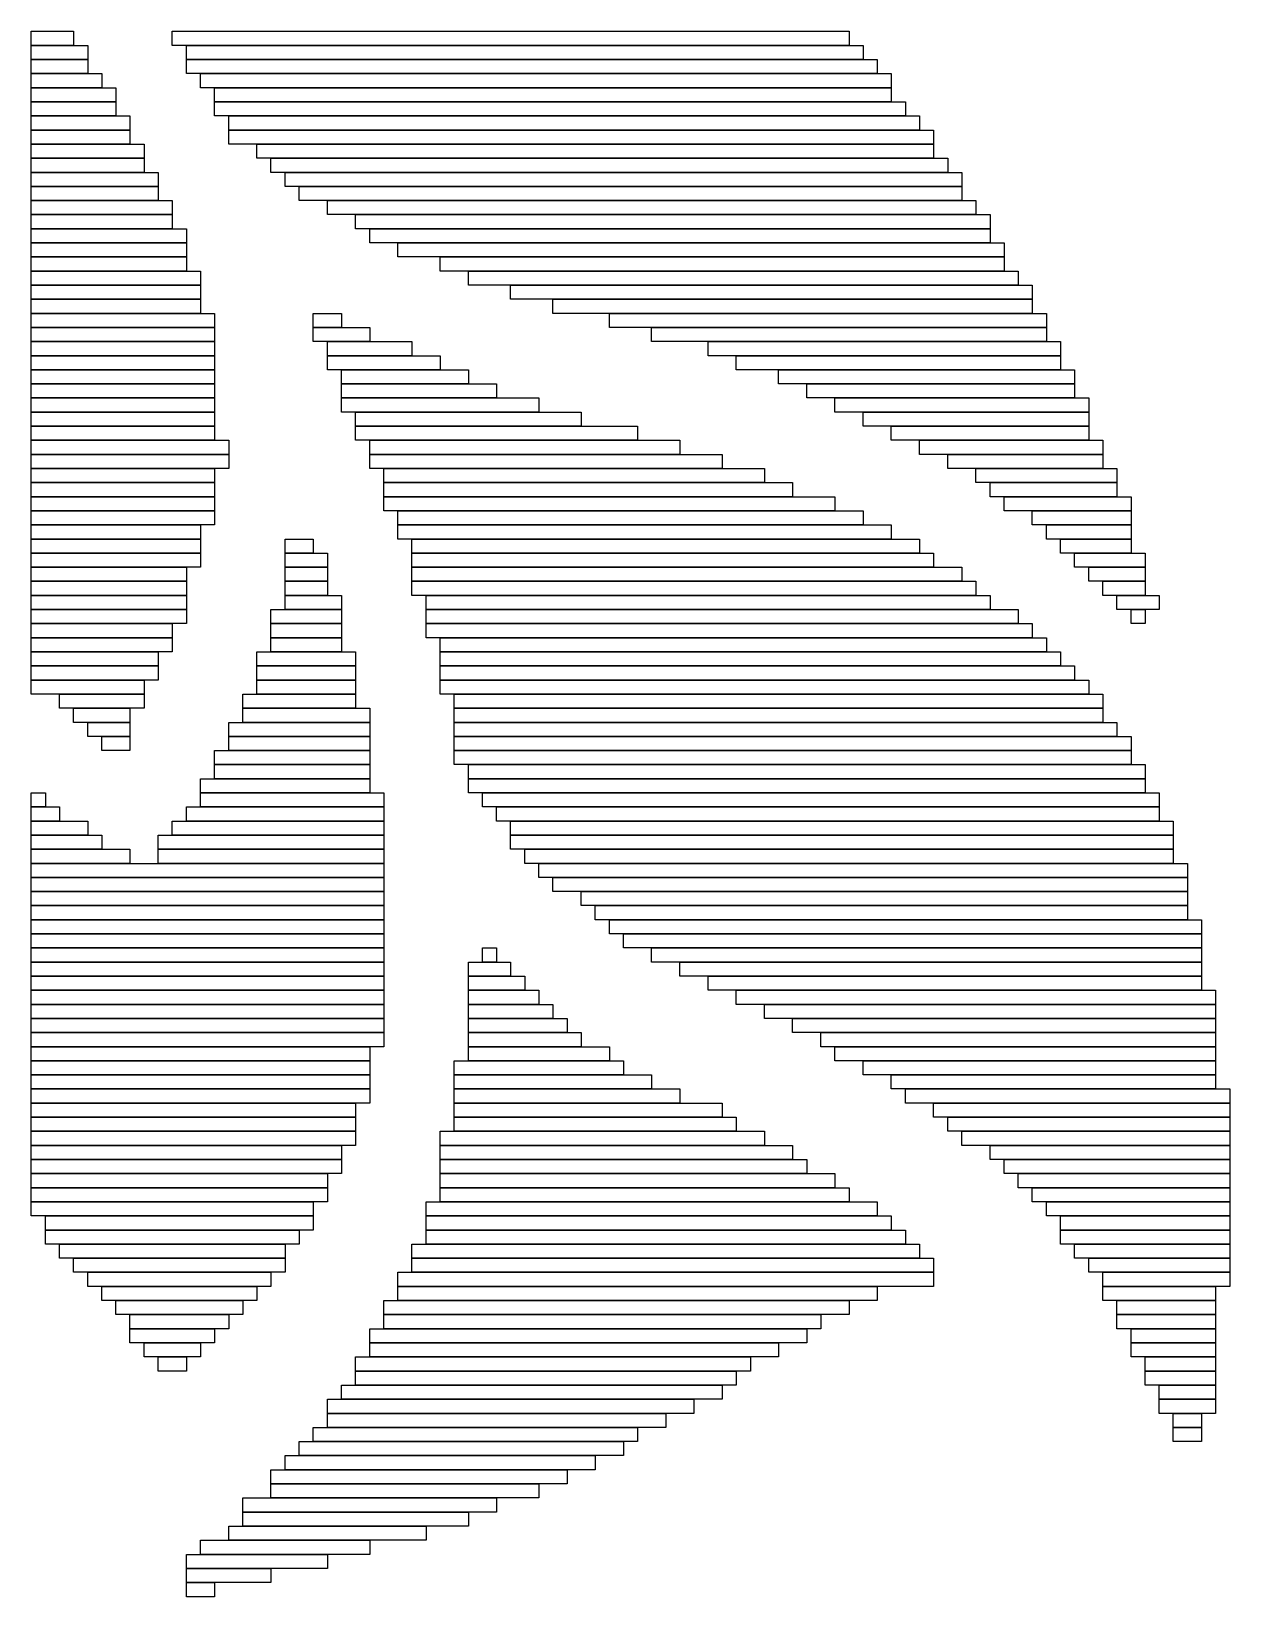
# Model space of a CAD drawing. Extents: x 459 to 544, y 461 to 572.
import ezdxf

# ---------------------------------------------------------------- set-up
doc = ezdxf.new("R2010")
doc.units = 0

msp = doc.modelspace()

# ---------------------------------------------------------------- linework, layer by layer
for p, q in [((459, 572), (462, 572)), ((459, 571), (459, 572)), ((462, 572), (462, 571)), ((469, 572), (517, 572)), ((469, 571), (469, 572)), ((517, 572), (517, 571)), ((462, 571), (459, 571)), ((459, 571), (463, 571)), ((459, 570), (459, 571)), ((463, 571), (463, 570)), ((517, 571), (469, 571)), ((470, 571), (518, 571)), ((470, 570), (470, 571)), ((518, 571), (518, 570)), ((463, 570), (459, 570)), ((459, 570), (463, 570)), ((459, 569), (459, 570)), ((463, 570), (463, 569)), ((518, 570), (470, 570)), ((470, 570), (519, 570)), ((470, 569), (470, 570)), ((519, 570), (519, 569)), ((463, 569), (459, 569)), ((459, 569), (464, 569)), ((459, 568), (459, 569)), ((464, 569), (464, 568)), ((519, 569), (470, 569)), ((471, 569), (520, 569)), ((471, 568), (471, 569)), ((520, 569), (520, 568)), ((464, 568), (459, 568)), ((459, 568), (465, 568)), ((459, 567), (459, 568)), ((465, 568), (465, 567)), ((520, 568), (471, 568)), ((472, 568), (520, 568)), ((472, 567), (472, 568)), ((520, 568), (520, 567)), ((465, 567), (459, 567)), ((459, 567), (465, 567)), ((459, 566), (459, 567)), ((465, 567), (465, 566)), ((520, 567), (472, 567)), ((472, 567), (521, 567)), ((472, 566), (472, 567)), ((521, 567), (521, 566)), ((465, 566), (459, 566)), ((459, 566), (466, 566)), ((459, 565), (459, 566)), ((466, 565), (459, 565)), ((459, 565), (466, 565)), ((459, 564), (459, 565)), ((466, 566), (466, 565)), ((466, 565), (466, 564)), ((521, 566), (472, 566)), ((473, 566), (522, 566)), ((473, 565), (473, 566)), ((522, 565), (473, 565)), ((473, 565), (523, 565)), ((473, 564), (473, 565)), ((522, 566), (522, 565)), ((523, 565), (523, 564)), ((466, 564), (459, 564)), ((459, 564), (467, 564)), ((459, 563), (459, 564)), ((467, 564), (467, 563)), ((523, 564), (473, 564)), ((475, 564), (523, 564)), ((475, 563), (475, 564)), ((523, 564), (523, 563)), ((467, 563), (459, 563)), ((459, 563), (467, 563)), ((459, 562), (459, 563)), ((467, 563), (467, 562)), ((523, 563), (475, 563)), ((476, 563), (524, 563)), ((476, 562), (476, 563)), ((524, 563), (524, 562)), ((467, 562), (459, 562)), ((459, 562), (468, 562)), ((459, 561), (459, 562)), ((468, 562), (468, 561)), ((524, 562), (476, 562)), ((477, 562), (525, 562)), ((477, 561), (477, 562)), ((525, 562), (525, 561)), ((468, 561), (459, 561)), ((459, 561), (468, 561)), ((459, 560), (459, 561)), ((468, 561), (468, 560)), ((525, 561), (477, 561)), ((478, 561), (525, 561)), ((478, 560), (478, 561)), ((525, 561), (525, 560)), ((468, 560), (459, 560)), ((459, 560), (469, 560)), ((459, 559), (459, 560)), ((469, 560), (469, 559)), ((525, 560), (478, 560)), ((480, 560), (526, 560)), ((480, 559), (480, 560)), ((526, 560), (526, 559)), ((469, 559), (459, 559)), ((459, 559), (469, 559)), ((459, 558), (459, 559)), ((469, 559), (469, 558)), ((526, 559), (480, 559)), ((482, 559), (527, 559)), ((482, 558), (482, 559)), ((527, 559), (527, 558)), ((469, 558), (459, 558)), ((459, 558), (470, 558)), ((459, 557), (459, 558)), ((470, 558), (470, 557)), ((527, 558), (482, 558)), ((483, 558), (527, 558)), ((483, 557), (483, 558)), ((527, 558), (527, 557)), ((470, 557), (459, 557)), ((459, 557), (470, 557)), ((459, 556), (459, 557)), ((470, 557), (470, 556)), ((527, 557), (483, 557)), ((485, 557), (528, 557)), ((485, 556), (485, 557)), ((528, 557), (528, 556)), ((470, 556), (459, 556)), ((459, 556), (470, 556)), ((459, 555), (459, 556)), ((470, 556), (470, 555)), ((528, 556), (485, 556)), ((488, 556), (528, 556)), ((488, 555), (488, 556)), ((528, 556), (528, 555)), ((470, 555), (459, 555)), ((459, 555), (471, 555)), ((459, 554), (459, 555)), ((471, 554), (459, 554)), ((459, 554), (471, 554)), ((459, 553), (459, 554)), ((471, 555), (471, 554)), ((471, 554), (471, 553)), ((528, 555), (488, 555)), ((490, 555), (529, 555)), ((490, 554), (490, 555)), ((529, 554), (490, 554)), ((493, 554), (530, 554)), ((493, 553), (493, 554)), ((529, 555), (529, 554)), ((530, 554), (530, 553)), ((471, 553), (459, 553)), ((459, 553), (471, 553)), ((459, 552), (459, 553)), ((471, 553), (471, 552)), ((530, 553), (493, 553)), ((496, 553), (530, 553)), ((496, 552), (496, 553)), ((530, 553), (530, 552)), ((471, 552), (459, 552)), ((459, 552), (472, 552)), ((459, 551), (459, 552)), ((472, 552), (472, 551)), ((479, 552), (481, 552)), ((479, 551), (479, 552)), ((481, 552), (481, 551)), ((530, 552), (496, 552)), ((500, 552), (531, 552)), ((500, 551), (500, 552)), ((531, 552), (531, 551)), ((472, 551), (459, 551)), ((459, 551), (472, 551)), ((459, 550), (459, 551)), ((472, 551), (472, 550)), ((481, 551), (479, 551)), ((479, 551), (483, 551)), ((479, 550), (479, 551)), ((483, 551), (483, 550)), ((531, 551), (500, 551)), ((503, 551), (531, 551)), ((503, 550), (503, 551)), ((531, 551), (531, 550)), ((472, 550), (459, 550)), ((459, 550), (472, 550)), ((459, 549), (459, 550)), ((472, 550), (472, 549)), ((483, 550), (479, 550)), ((480, 550), (486, 550)), ((480, 549), (480, 550)), ((486, 550), (486, 549)), ((531, 550), (503, 550)), ((507, 550), (532, 550)), ((507, 549), (507, 550)), ((532, 550), (532, 549)), ((472, 549), (459, 549)), ((459, 549), (472, 549)), ((459, 548), (459, 549)), ((472, 549), (472, 548)), ((486, 549), (480, 549)), ((480, 549), (488, 549)), ((480, 548), (480, 549)), ((488, 549), (488, 548)), ((532, 549), (507, 549)), ((509, 549), (532, 549)), ((509, 548), (509, 549)), ((532, 549), (532, 548)), ((472, 548), (459, 548)), ((459, 548), (472, 548)), ((459, 547), (459, 548)), ((472, 548), (472, 547)), ((488, 548), (480, 548)), ((481, 548), (490, 548)), ((481, 547), (481, 548)), ((490, 548), (490, 547)), ((532, 548), (509, 548)), ((512, 548), (533, 548)), ((512, 547), (512, 548)), ((533, 548), (533, 547)), ((472, 547), (459, 547)), ((459, 547), (472, 547)), ((459, 546), (459, 547)), ((472, 547), (472, 546)), ((490, 547), (481, 547)), ((481, 547), (492, 547)), ((481, 546), (481, 547)), ((492, 547), (492, 546)), ((533, 547), (512, 547)), ((514, 547), (533, 547)), ((514, 546), (514, 547)), ((533, 547), (533, 546)), ((472, 546), (459, 546)), ((459, 546), (472, 546)), ((459, 545), (459, 546)), ((472, 546), (472, 545)), ((492, 546), (481, 546)), ((481, 546), (495, 546)), ((481, 545), (481, 546)), ((495, 546), (495, 545)), ((533, 546), (514, 546)), ((516, 546), (534, 546)), ((516, 545), (516, 546)), ((534, 546), (534, 545)), ((472, 545), (459, 545)), ((459, 545), (472, 545)), ((459, 544), (459, 545)), ((472, 544), (459, 544)), ((459, 544), (472, 544)), ((459, 543), (459, 544)), ((472, 545), (472, 544)), ((472, 544), (472, 543)), ((495, 545), (481, 545)), ((482, 545), (498, 545)), ((482, 544), (482, 545)), ((498, 544), (482, 544)), ((482, 544), (502, 544)), ((482, 543), (482, 544)), ((498, 545), (498, 544)), ((502, 544), (502, 543)), ((534, 545), (516, 545)), ((518, 545), (534, 545)), ((518, 544), (518, 545)), ((534, 544), (518, 544)), ((520, 544), (534, 544)), ((520, 543), (520, 544)), ((534, 545), (534, 544)), ((534, 544), (534, 543)), ((472, 543), (459, 543)), ((459, 543), (473, 543)), ((459, 542), (459, 543)), ((473, 543), (473, 542)), ((502, 543), (482, 543)), ((483, 543), (505, 543)), ((483, 542), (483, 543)), ((505, 543), (505, 542)), ((534, 543), (520, 543)), ((522, 543), (535, 543)), ((522, 542), (522, 543)), ((535, 543), (535, 542)), ((473, 542), (459, 542)), ((459, 542), (473, 542)), ((459, 541), (459, 542)), ((473, 542), (473, 541)), ((505, 542), (483, 542)), ((483, 542), (508, 542)), ((483, 541), (483, 542)), ((508, 542), (508, 541)), ((535, 542), (522, 542)), ((524, 542), (535, 542)), ((524, 541), (524, 542)), ((535, 542), (535, 541)), ((473, 541), (459, 541)), ((459, 541), (472, 541)), ((459, 540), (459, 541)), ((472, 541), (472, 540)), ((508, 541), (483, 541)), ((484, 541), (511, 541)), ((484, 540), (484, 541)), ((511, 541), (511, 540)), ((535, 541), (524, 541)), ((526, 541), (536, 541)), ((526, 540), (526, 541)), ((536, 541), (536, 540)), ((472, 540), (459, 540)), ((459, 540), (472, 540)), ((459, 539), (459, 540)), ((472, 540), (472, 539)), ((511, 540), (484, 540)), ((484, 540), (513, 540)), ((484, 539), (484, 540)), ((513, 540), (513, 539)), ((536, 540), (526, 540)), ((527, 540), (536, 540)), ((527, 539), (527, 540)), ((536, 540), (536, 539)), ((472, 539), (459, 539)), ((459, 539), (472, 539)), ((459, 538), (459, 539)), ((472, 539), (472, 538)), ((513, 539), (484, 539)), ((484, 539), (516, 539)), ((484, 538), (484, 539)), ((516, 539), (516, 538)), ((536, 539), (527, 539)), ((528, 539), (537, 539)), ((528, 538), (528, 539)), ((537, 539), (537, 538)), ((472, 538), (459, 538)), ((459, 538), (472, 538)), ((459, 537), (459, 538)), ((472, 538), (472, 537)), ((516, 538), (484, 538)), ((485, 538), (518, 538)), ((485, 537), (485, 538)), ((518, 538), (518, 537)), ((537, 538), (528, 538)), ((530, 538), (537, 538)), ((530, 537), (530, 538)), ((537, 538), (537, 537)), ((472, 537), (459, 537)), ((459, 537), (471, 537)), ((459, 536), (459, 537)), ((471, 537), (471, 536)), ((518, 537), (485, 537)), ((485, 537), (520, 537)), ((485, 536), (485, 537)), ((520, 537), (520, 536)), ((537, 537), (530, 537)), ((531, 537), (537, 537)), ((531, 536), (531, 537)), ((537, 537), (537, 536)), ((471, 536), (459, 536)), ((459, 536), (471, 536)), ((459, 535), (459, 536)), ((471, 536), (471, 535)), ((477, 536), (479, 536)), ((477, 535), (477, 536)), ((479, 536), (479, 535)), ((520, 536), (485, 536)), ((486, 536), (522, 536)), ((486, 535), (486, 536)), ((522, 536), (522, 535)), ((537, 536), (531, 536)), ((532, 536), (537, 536)), ((532, 535), (532, 536)), ((537, 536), (537, 535)), ((471, 535), (459, 535)), ((459, 535), (471, 535)), ((459, 534), (459, 535)), ((471, 534), (459, 534)), ((459, 534), (470, 534)), ((459, 533), (459, 534)), ((470, 534), (470, 533)), ((471, 535), (471, 534)), ((479, 535), (477, 535)), ((477, 535), (480, 535)), ((477, 534), (477, 535)), ((480, 534), (477, 534)), ((477, 534), (480, 534)), ((477, 533), (477, 534)), ((480, 535), (480, 534)), ((480, 534), (480, 533)), ((522, 535), (486, 535)), ((486, 535), (523, 535)), ((486, 534), (486, 535)), ((523, 534), (486, 534)), ((486, 534), (525, 534)), ((486, 533), (486, 534)), ((523, 535), (523, 534)), ((525, 534), (525, 533)), ((537, 535), (532, 535)), ((533, 535), (538, 535)), ((533, 534), (533, 535)), ((538, 534), (533, 534)), ((534, 534), (538, 534)), ((534, 533), (534, 534)), ((538, 535), (538, 534)), ((538, 534), (538, 533)), ((470, 533), (459, 533)), ((459, 533), (470, 533)), ((459, 532), (459, 533)), ((470, 533), (470, 532)), ((480, 533), (477, 533)), ((477, 533), (480, 533)), ((477, 532), (477, 533)), ((480, 533), (480, 532)), ((525, 533), (486, 533)), ((486, 533), (526, 533)), ((486, 532), (486, 533)), ((526, 533), (526, 532)), ((538, 533), (534, 533)), ((535, 533), (538, 533)), ((535, 532), (535, 533)), ((538, 533), (538, 532)), ((470, 532), (459, 532)), ((459, 532), (470, 532)), ((459, 531), (459, 532)), ((470, 532), (470, 531)), ((480, 532), (477, 532)), ((477, 532), (481, 532)), ((477, 531), (477, 532)), ((481, 532), (481, 531)), ((526, 532), (486, 532)), ((487, 532), (527, 532)), ((487, 531), (487, 532)), ((527, 532), (527, 531)), ((538, 532), (535, 532)), ((536, 532), (539, 532)), ((536, 531), (536, 532)), ((539, 532), (539, 531)), ((470, 531), (459, 531)), ((459, 531), (470, 531)), ((459, 530), (459, 531)), ((470, 531), (470, 530)), ((476, 531), (481, 531)), ((476, 530), (476, 531)), ((481, 531), (477, 531)), ((481, 531), (481, 530)), ((527, 531), (487, 531)), ((487, 531), (529, 531)), ((487, 530), (487, 531)), ((529, 531), (529, 530)), ((539, 531), (536, 531)), ((537, 531), (538, 531)), ((537, 530), (537, 531)), ((538, 531), (538, 530)), ((470, 530), (459, 530)), ((459, 530), (469, 530)), ((459, 529), (459, 530)), ((469, 530), (469, 529)), ((481, 530), (476, 530)), ((476, 530), (481, 530)), ((476, 529), (476, 530)), ((481, 530), (481, 529)), ((529, 530), (487, 530)), ((487, 530), (530, 530)), ((487, 529), (487, 530)), ((530, 530), (530, 529)), ((538, 530), (537, 530)), ((469, 529), (459, 529)), ((459, 529), (469, 529)), ((459, 528), (459, 529)), ((469, 529), (469, 528)), ((481, 529), (476, 529)), ((476, 529), (481, 529)), ((476, 528), (476, 529)), ((481, 529), (481, 528)), ((530, 529), (487, 529)), ((488, 529), (531, 529)), ((488, 528), (488, 529)), ((531, 529), (531, 528)), ((469, 528), (459, 528)), ((459, 528), (468, 528)), ((459, 527), (459, 528)), ((468, 528), (468, 527)), ((475, 528), (482, 528)), ((475, 527), (475, 528)), ((481, 528), (476, 528)), ((482, 528), (482, 527)), ((531, 528), (488, 528)), ((488, 528), (532, 528)), ((488, 527), (488, 528)), ((532, 528), (532, 527)), ((468, 527), (459, 527)), ((459, 527), (468, 527)), ((459, 526), (459, 527)), ((468, 527), (468, 526)), ((482, 527), (475, 527)), ((475, 527), (482, 527)), ((475, 526), (475, 527)), ((482, 527), (482, 526)), ((532, 527), (488, 527)), ((488, 527), (533, 527)), ((488, 526), (488, 527)), ((533, 527), (533, 526)), ((468, 526), (459, 526)), ((459, 526), (467, 526)), ((459, 525), (459, 526)), ((467, 526), (467, 525)), ((482, 526), (475, 526)), ((475, 526), (482, 526)), ((475, 525), (475, 526)), ((482, 526), (482, 525)), ((533, 526), (488, 526)), ((488, 526), (534, 526)), ((488, 525), (488, 526)), ((534, 526), (534, 525)), ((467, 525), (459, 525)), ((461, 525), (467, 525)), ((461, 524), (461, 525)), ((467, 524), (461, 524)), ((462, 524), (466, 524)), ((462, 523), (462, 524)), ((466, 524), (466, 523)), ((467, 525), (467, 524)), ((474, 525), (482, 525)), ((474, 524), (474, 525)), ((482, 524), (474, 524)), ((474, 524), (483, 524)), ((474, 523), (474, 524)), ((482, 525), (475, 525)), ((482, 525), (482, 524)), ((483, 524), (483, 523)), ((534, 525), (488, 525)), ((489, 525), (535, 525)), ((489, 524), (489, 525)), ((535, 524), (489, 524)), ((489, 524), (535, 524)), ((489, 523), (489, 524)), ((535, 525), (535, 524)), ((535, 524), (535, 523)), ((466, 523), (462, 523)), ((463, 523), (466, 523)), ((463, 522), (463, 523)), ((466, 523), (466, 522)), ((473, 523), (483, 523)), ((473, 522), (473, 523)), ((483, 523), (474, 523)), ((483, 523), (483, 522)), ((535, 523), (489, 523)), ((489, 523), (536, 523)), ((489, 522), (489, 523)), ((536, 523), (536, 522)), ((466, 522), (463, 522)), ((464, 522), (466, 522)), ((464, 521), (464, 522)), ((466, 522), (466, 521)), ((483, 522), (473, 522)), ((473, 522), (483, 522)), ((473, 521), (473, 522)), ((483, 522), (483, 521)), ((536, 522), (489, 522)), ((489, 522), (537, 522)), ((489, 521), (489, 522)), ((537, 522), (537, 521)), ((466, 521), (464, 521)), ((472, 521), (483, 521)), ((472, 520), (472, 521)), ((483, 521), (473, 521)), ((483, 521), (483, 520)), ((537, 521), (489, 521)), ((489, 521), (537, 521)), ((489, 520), (489, 521)), ((537, 521), (537, 520)), ((483, 520), (472, 520)), ((472, 520), (483, 520)), ((472, 519), (472, 520)), ((483, 520), (483, 519)), ((537, 520), (489, 520)), ((490, 520), (538, 520)), ((490, 519), (490, 520)), ((538, 520), (538, 519)), ((471, 519), (483, 519)), ((471, 518), (471, 519)), ((483, 519), (472, 519)), ((483, 519), (483, 518)), ((538, 519), (490, 519)), ((490, 519), (538, 519)), ((490, 518), (490, 519)), ((538, 519), (538, 518)), ((459, 518), (460, 518)), ((459, 517), (459, 518)), ((460, 518), (460, 517)), ((483, 518), (471, 518)), ((471, 518), (484, 518)), ((471, 517), (471, 518)), ((484, 518), (484, 517)), ((538, 518), (490, 518)), ((491, 518), (539, 518)), ((491, 517), (491, 518)), ((539, 518), (539, 517)), ((460, 517), (459, 517)), ((459, 517), (461, 517)), ((459, 516), (459, 517)), ((461, 517), (461, 516)), ((470, 517), (484, 517)), ((470, 516), (470, 517)), ((484, 517), (471, 517)), ((484, 517), (484, 516)), ((539, 517), (491, 517)), ((492, 517), (539, 517)), ((492, 516), (492, 517)), ((539, 517), (539, 516)), ((461, 516), (459, 516)), ((459, 516), (463, 516)), ((459, 515), (459, 516)), ((463, 516), (463, 515)), ((469, 516), (484, 516)), ((469, 515), (469, 516)), ((484, 516), (470, 516)), ((484, 516), (484, 515)), ((539, 516), (492, 516)), ((493, 516), (540, 516)), ((493, 515), (493, 516)), ((540, 516), (540, 515)), ((463, 515), (459, 515)), ((459, 515), (464, 515)), ((459, 514), (459, 515)), ((464, 514), (459, 514)), ((459, 514), (466, 514)), ((459, 513), (459, 514)), ((464, 515), (464, 514)), ((466, 514), (466, 513)), ((468, 515), (484, 515)), ((468, 514), (468, 515)), ((484, 514), (468, 514)), ((468, 514), (484, 514)), ((468, 513), (468, 514)), ((484, 515), (469, 515)), ((484, 515), (484, 514)), ((484, 514), (484, 513)), ((540, 515), (493, 515)), ((493, 515), (540, 515)), ((493, 514), (493, 515)), ((540, 514), (493, 514)), ((494, 514), (540, 514)), ((494, 513), (494, 514)), ((540, 515), (540, 514)), ((540, 514), (540, 513)), ((466, 513), (459, 513)), ((459, 513), (484, 513)), ((459, 512), (459, 513)), ((484, 513), (468, 513)), ((484, 513), (484, 512)), ((540, 513), (494, 513)), ((495, 513), (541, 513)), ((495, 512), (495, 513)), ((541, 513), (541, 512)), ((484, 512), (459, 512)), ((459, 512), (484, 512)), ((459, 511), (459, 512)), ((484, 512), (484, 511)), ((541, 512), (495, 512)), ((496, 512), (541, 512)), ((496, 511), (496, 512)), ((541, 512), (541, 511)), ((484, 511), (459, 511)), ((459, 511), (484, 511)), ((459, 510), (459, 511)), ((484, 511), (484, 510)), ((541, 511), (496, 511)), ((498, 511), (541, 511)), ((498, 510), (498, 511)), ((541, 511), (541, 510)), ((484, 510), (459, 510)), ((459, 510), (484, 510)), ((459, 509), (459, 510)), ((484, 510), (484, 509)), ((541, 510), (498, 510)), ((499, 510), (541, 510)), ((499, 509), (499, 510)), ((541, 510), (541, 509)), ((484, 509), (459, 509)), ((459, 509), (484, 509)), ((459, 508), (459, 509)), ((484, 509), (484, 508)), ((541, 509), (499, 509)), ((500, 509), (542, 509)), ((500, 508), (500, 509)), ((542, 509), (542, 508)), ((484, 508), (459, 508)), ((459, 508), (484, 508)), ((459, 507), (459, 508)), ((484, 508), (484, 507)), ((542, 508), (500, 508)), ((501, 508), (542, 508)), ((501, 507), (501, 508)), ((542, 508), (542, 507)), ((484, 507), (459, 507)), ((459, 507), (484, 507)), ((459, 506), (459, 507)), ((484, 507), (484, 506)), ((491, 507), (492, 507)), ((491, 506), (491, 507)), ((492, 507), (492, 506)), ((542, 507), (501, 507)), ((503, 507), (542, 507)), ((503, 506), (503, 507)), ((542, 507), (542, 506)), ((484, 506), (459, 506)), ((459, 506), (484, 506)), ((459, 505), (459, 506)), ((484, 506), (484, 505)), ((490, 506), (493, 506)), ((490, 505), (490, 506)), ((492, 506), (491, 506)), ((493, 506), (493, 505)), ((542, 506), (503, 506)), ((505, 506), (542, 506)), ((505, 505), (505, 506)), ((542, 506), (542, 505)), ((484, 505), (459, 505)), ((459, 505), (484, 505)), ((459, 504), (459, 505)), ((484, 504), (459, 504)), ((459, 504), (484, 504)), ((459, 503), (459, 504)), ((484, 505), (484, 504)), ((484, 504), (484, 503)), ((493, 505), (490, 505)), ((490, 505), (494, 505)), ((490, 504), (490, 505)), ((494, 504), (490, 504)), ((490, 504), (495, 504)), ((490, 503), (490, 504)), ((494, 505), (494, 504)), ((495, 504), (495, 503)), ((542, 505), (505, 505)), ((507, 505), (542, 505)), ((507, 504), (507, 505)), ((542, 504), (507, 504)), ((509, 504), (543, 504)), ((509, 503), (509, 504)), ((542, 505), (542, 504)), ((543, 504), (543, 503)), ((484, 503), (459, 503)), ((459, 503), (484, 503)), ((459, 502), (459, 503)), ((484, 503), (484, 502)), ((495, 503), (490, 503)), ((490, 503), (496, 503)), ((490, 502), (490, 503)), ((496, 503), (496, 502)), ((543, 503), (509, 503)), ((511, 503), (543, 503)), ((511, 502), (511, 503)), ((543, 503), (543, 502)), ((484, 502), (459, 502)), ((459, 502), (484, 502)), ((459, 501), (459, 502)), ((484, 502), (484, 501)), ((496, 502), (490, 502)), ((490, 502), (497, 502)), ((490, 501), (490, 502)), ((497, 502), (497, 501)), ((543, 502), (511, 502)), ((513, 502), (543, 502)), ((513, 501), (513, 502)), ((543, 502), (543, 501)), ((484, 501), (459, 501)), ((459, 501), (484, 501)), ((459, 500), (459, 501)), ((484, 501), (484, 500)), ((497, 501), (490, 501)), ((490, 501), (498, 501)), ((490, 500), (490, 501)), ((498, 501), (498, 500)), ((543, 501), (513, 501)), ((515, 501), (543, 501)), ((515, 500), (515, 501)), ((543, 501), (543, 500)), ((484, 500), (459, 500)), ((459, 500), (483, 500)), ((459, 499), (459, 500)), ((483, 500), (483, 499)), ((498, 500), (490, 500)), ((490, 500), (500, 500)), ((490, 499), (490, 500)), ((500, 500), (500, 499)), ((543, 500), (515, 500)), ((516, 500), (543, 500)), ((516, 499), (516, 500)), ((543, 500), (543, 499)), ((483, 499), (459, 499)), ((459, 499), (483, 499)), ((459, 498), (459, 499)), ((483, 499), (483, 498)), ((489, 499), (501, 499)), ((489, 498), (489, 499)), ((500, 499), (490, 499)), ((501, 499), (501, 498)), ((543, 499), (516, 499)), ((518, 499), (543, 499)), ((518, 498), (518, 499)), ((543, 499), (543, 498)), ((483, 498), (459, 498)), ((459, 498), (483, 498)), ((459, 497), (459, 498)), ((483, 498), (483, 497)), ((501, 498), (489, 498)), ((489, 498), (503, 498)), ((489, 497), (489, 498)), ((503, 498), (503, 497)), ((543, 498), (518, 498)), ((520, 498), (543, 498)), ((520, 497), (520, 498)), ((543, 498), (543, 497)), ((483, 497), (459, 497)), ((459, 497), (483, 497)), ((459, 496), (459, 497)), ((483, 497), (483, 496)), ((503, 497), (489, 497)), ((489, 497), (505, 497)), ((489, 496), (489, 497)), ((505, 497), (505, 496)), ((543, 497), (520, 497)), ((521, 497), (544, 497)), ((521, 496), (521, 497)), ((544, 497), (544, 496)), ((483, 496), (459, 496)), ((459, 496), (482, 496)), ((459, 495), (459, 496)), ((482, 496), (482, 495)), ((505, 496), (489, 496)), ((489, 496), (508, 496)), ((489, 495), (489, 496)), ((508, 496), (508, 495)), ((544, 496), (521, 496)), ((523, 496), (544, 496)), ((523, 495), (523, 496)), ((544, 496), (544, 495)), ((482, 495), (459, 495)), ((459, 495), (482, 495)), ((459, 494), (459, 495)), ((482, 494), (459, 494)), ((459, 494), (482, 494)), ((459, 493), (459, 494)), ((482, 495), (482, 494)), ((482, 494), (482, 493)), ((488, 494), (511, 494)), ((488, 493), (488, 494)), ((508, 495), (489, 495)), ((489, 495), (509, 495)), ((489, 494), (489, 495)), ((509, 494), (489, 494)), ((509, 495), (509, 494)), ((511, 494), (511, 493)), ((544, 495), (523, 495)), ((524, 495), (544, 495)), ((524, 494), (524, 495)), ((544, 494), (524, 494)), ((525, 494), (544, 494)), ((525, 493), (525, 494)), ((544, 495), (544, 494)), ((544, 494), (544, 493)), ((482, 493), (459, 493)), ((459, 493), (481, 493)), ((459, 492), (459, 493)), ((481, 493), (481, 492)), ((511, 493), (488, 493)), ((488, 493), (513, 493)), ((488, 492), (488, 493)), ((513, 493), (513, 492)), ((544, 493), (525, 493)), ((527, 493), (544, 493)), ((527, 492), (527, 493)), ((544, 493), (544, 492)), ((481, 492), (459, 492)), ((459, 492), (481, 492)), ((459, 491), (459, 492)), ((481, 492), (481, 491)), ((513, 492), (488, 492)), ((488, 492), (514, 492)), ((488, 491), (488, 492)), ((514, 492), (514, 491)), ((544, 492), (527, 492)), ((528, 492), (544, 492)), ((528, 491), (528, 492)), ((544, 492), (544, 491)), ((481, 491), (459, 491)), ((459, 491), (480, 491)), ((459, 490), (459, 491)), ((480, 491), (480, 490)), ((514, 491), (488, 491)), ((488, 491), (516, 491)), ((488, 490), (488, 491)), ((516, 491), (516, 490)), ((544, 491), (528, 491)), ((529, 491), (544, 491)), ((529, 490), (529, 491)), ((544, 491), (544, 490)), ((480, 490), (459, 490)), ((459, 490), (480, 490)), ((459, 489), (459, 490)), ((480, 490), (480, 489)), ((516, 490), (488, 490)), ((488, 490), (517, 490)), ((488, 489), (488, 490)), ((517, 490), (517, 489)), ((544, 490), (529, 490)), ((530, 490), (544, 490)), ((530, 489), (530, 490)), ((544, 490), (544, 489)), ((480, 489), (459, 489)), ((459, 489), (479, 489)), ((459, 488), (459, 489)), ((479, 489), (479, 488)), ((487, 489), (519, 489)), ((487, 488), (487, 489)), ((517, 489), (488, 489)), ((519, 489), (519, 488)), ((544, 489), (530, 489)), ((531, 489), (544, 489)), ((531, 488), (531, 489)), ((544, 489), (544, 488)), ((479, 488), (459, 488)), ((460, 488), (479, 488)), ((460, 487), (460, 488)), ((479, 488), (479, 487)), ((519, 488), (487, 488)), ((487, 488), (520, 488)), ((487, 487), (487, 488)), ((520, 488), (520, 487)), ((544, 488), (531, 488)), ((532, 488), (544, 488)), ((532, 487), (532, 488)), ((544, 488), (544, 487)), ((479, 487), (460, 487)), ((460, 487), (478, 487)), ((460, 486), (460, 487)), ((478, 487), (478, 486)), ((520, 487), (487, 487)), ((487, 487), (521, 487)), ((487, 486), (487, 487)), ((521, 487), (521, 486)), ((544, 487), (532, 487)), ((532, 487), (544, 487)), ((532, 486), (532, 487)), ((544, 487), (544, 486)), ((478, 486), (460, 486)), ((461, 486), (477, 486)), ((461, 485), (461, 486)), ((477, 486), (477, 485)), ((486, 486), (522, 486)), ((486, 485), (486, 486)), ((521, 486), (487, 486)), ((522, 486), (522, 485)), ((544, 486), (532, 486)), ((533, 486), (544, 486)), ((533, 485), (533, 486)), ((544, 486), (544, 485)), ((477, 485), (461, 485)), ((462, 485), (477, 485)), ((462, 484), (462, 485)), ((477, 484), (462, 484)), ((463, 484), (476, 484)), ((463, 483), (463, 484)), ((476, 484), (476, 483)), ((477, 485), (477, 484)), ((485, 484), (523, 484)), ((485, 483), (485, 484)), ((522, 485), (486, 485)), ((486, 485), (523, 485)), ((486, 484), (486, 485)), ((523, 484), (486, 484)), ((523, 485), (523, 484)), ((523, 484), (523, 483)), ((544, 485), (533, 485)), ((534, 485), (544, 485)), ((534, 484), (534, 485)), ((544, 484), (534, 484)), ((535, 484), (544, 484)), ((535, 483), (535, 484)), ((544, 485), (544, 484)), ((544, 484), (544, 483)), ((476, 483), (463, 483)), ((464, 483), (475, 483)), ((464, 482), (464, 483)), ((475, 483), (475, 482)), ((523, 483), (485, 483)), ((485, 483), (519, 483)), ((485, 482), (485, 483)), ((519, 483), (519, 482)), ((544, 483), (535, 483)), ((535, 483), (543, 483)), ((535, 482), (535, 483)), ((543, 483), (543, 482)), ((475, 482), (464, 482)), ((465, 482), (474, 482)), ((465, 481), (465, 482)), ((474, 482), (474, 481)), ((484, 482), (517, 482)), ((484, 481), (484, 482)), ((519, 482), (485, 482)), ((517, 482), (517, 481)), ((543, 482), (535, 482)), ((536, 482), (543, 482)), ((536, 481), (536, 482)), ((543, 482), (543, 481)), ((474, 481), (465, 481)), ((466, 481), (473, 481)), ((466, 480), (466, 481)), ((473, 481), (473, 480)), ((517, 481), (484, 481)), ((484, 481), (515, 481)), ((484, 480), (484, 481)), ((515, 481), (515, 480)), ((543, 481), (536, 481)), ((536, 481), (543, 481)), ((536, 480), (536, 481)), ((543, 481), (543, 480)), ((473, 480), (466, 480)), ((466, 480), (472, 480)), ((466, 479), (466, 480)), ((472, 480), (472, 479)), ((483, 480), (514, 480)), ((483, 479), (483, 480)), ((515, 480), (484, 480)), ((514, 480), (514, 479)), ((543, 480), (536, 480)), ((537, 480), (543, 480)), ((537, 479), (537, 480)), ((543, 480), (543, 479)), ((472, 479), (466, 479)), ((467, 479), (471, 479)), ((467, 478), (467, 479)), ((471, 479), (471, 478)), ((514, 479), (483, 479)), ((483, 479), (512, 479)), ((483, 478), (483, 479)), ((512, 479), (512, 478)), ((543, 479), (537, 479)), ((537, 479), (543, 479)), ((537, 478), (537, 479)), ((543, 479), (543, 478)), ((471, 478), (467, 478)), ((468, 478), (470, 478)), ((468, 477), (468, 478)), ((470, 478), (470, 477)), ((482, 478), (510, 478)), ((482, 477), (482, 478)), ((512, 478), (483, 478)), ((510, 478), (510, 477)), ((543, 478), (537, 478)), ((538, 478), (543, 478)), ((538, 477), (538, 478)), ((543, 478), (543, 477)), ((470, 477), (468, 477)), ((510, 477), (482, 477)), ((482, 477), (509, 477)), ((482, 476), (482, 477)), ((509, 477), (509, 476)), ((543, 477), (538, 477)), ((538, 477), (543, 477)), ((538, 476), (538, 477)), ((543, 477), (543, 476)), ((481, 476), (508, 476)), ((481, 475), (481, 476)), ((509, 476), (482, 476)), ((508, 476), (508, 475)), ((543, 476), (538, 476)), ((539, 476), (543, 476)), ((539, 475), (539, 476)), ((543, 476), (543, 475)), ((480, 475), (506, 475)), ((480, 474), (480, 475)), ((506, 474), (480, 474)), ((480, 474), (504, 474)), ((480, 473), (480, 474)), ((508, 475), (481, 475)), ((504, 474), (504, 473)), ((506, 475), (506, 474)), ((543, 475), (539, 475)), ((539, 475), (543, 475)), ((539, 474), (539, 475)), ((543, 474), (539, 474)), ((540, 474), (542, 474)), ((540, 473), (540, 474)), ((542, 474), (542, 473)), ((543, 475), (543, 474)), ((479, 473), (502, 473)), ((479, 472), (479, 473)), ((504, 473), (480, 473)), ((502, 473), (502, 472)), ((542, 473), (540, 473)), ((540, 473), (542, 473)), ((540, 472), (540, 473)), ((542, 473), (542, 472)), ((478, 472), (501, 472)), ((478, 471), (478, 472)), ((502, 472), (479, 472)), ((501, 472), (501, 471)), ((542, 472), (540, 472)), ((477, 471), (499, 471)), ((477, 470), (477, 471)), ((501, 471), (478, 471)), ((499, 471), (499, 470)), ((476, 470), (497, 470)), ((476, 469), (476, 470)), ((499, 470), (477, 470)), ((497, 470), (497, 469)), ((497, 469), (476, 469)), ((476, 469), (495, 469)), ((476, 468), (476, 469)), ((495, 469), (495, 468)), ((474, 468), (492, 468)), ((474, 467), (474, 468)), ((495, 468), (476, 468)), ((492, 468), (492, 467)), ((492, 467), (474, 467)), ((474, 467), (490, 467)), ((474, 466), (474, 467)), ((490, 467), (490, 466)), ((473, 466), (487, 466)), ((473, 465), (473, 466)), ((490, 466), (474, 466)), ((487, 466), (487, 465)), ((470, 464), (480, 464)), ((470, 463), (470, 464)), ((471, 465), (483, 465)), ((471, 464), (471, 465)), ((483, 464), (471, 464)), ((487, 465), (473, 465)), ((480, 464), (480, 463)), ((483, 465), (483, 464)), ((480, 463), (470, 463)), ((470, 463), (476, 463)), ((470, 462), (470, 463)), ((476, 463), (476, 462)), ((476, 462), (470, 462)), ((470, 462), (472, 462)), ((470, 461), (470, 462)), ((472, 462), (472, 461)), ((472, 461), (470, 461))]:
    msp.add_line(p, q)

doc.saveas('drawing.dxf')
